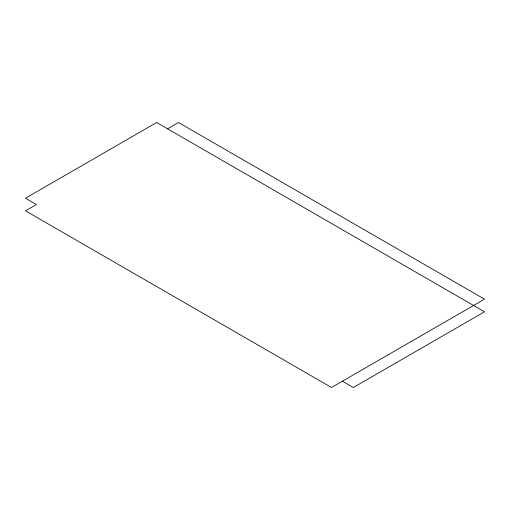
<?xml version="1.0" encoding="UTF-8"?>
<svg xmlns="http://www.w3.org/2000/svg" width="510" height="510" viewBox="0 0 510 510"><rect width="100%" height="100%" fill="white"/><g stroke="black" fill="none" stroke-linecap="round" stroke-linejoin="round"><path stroke-width="0.76" d="M167.573 128.807L178.5 122.502L484.5 299.166L331.5 387.498L25.5 210.834L36.427 204.523L25.5 198.212L156.646 122.502L484.5 311.788L353.36 387.498L342.427 381.193"/></g></svg>
